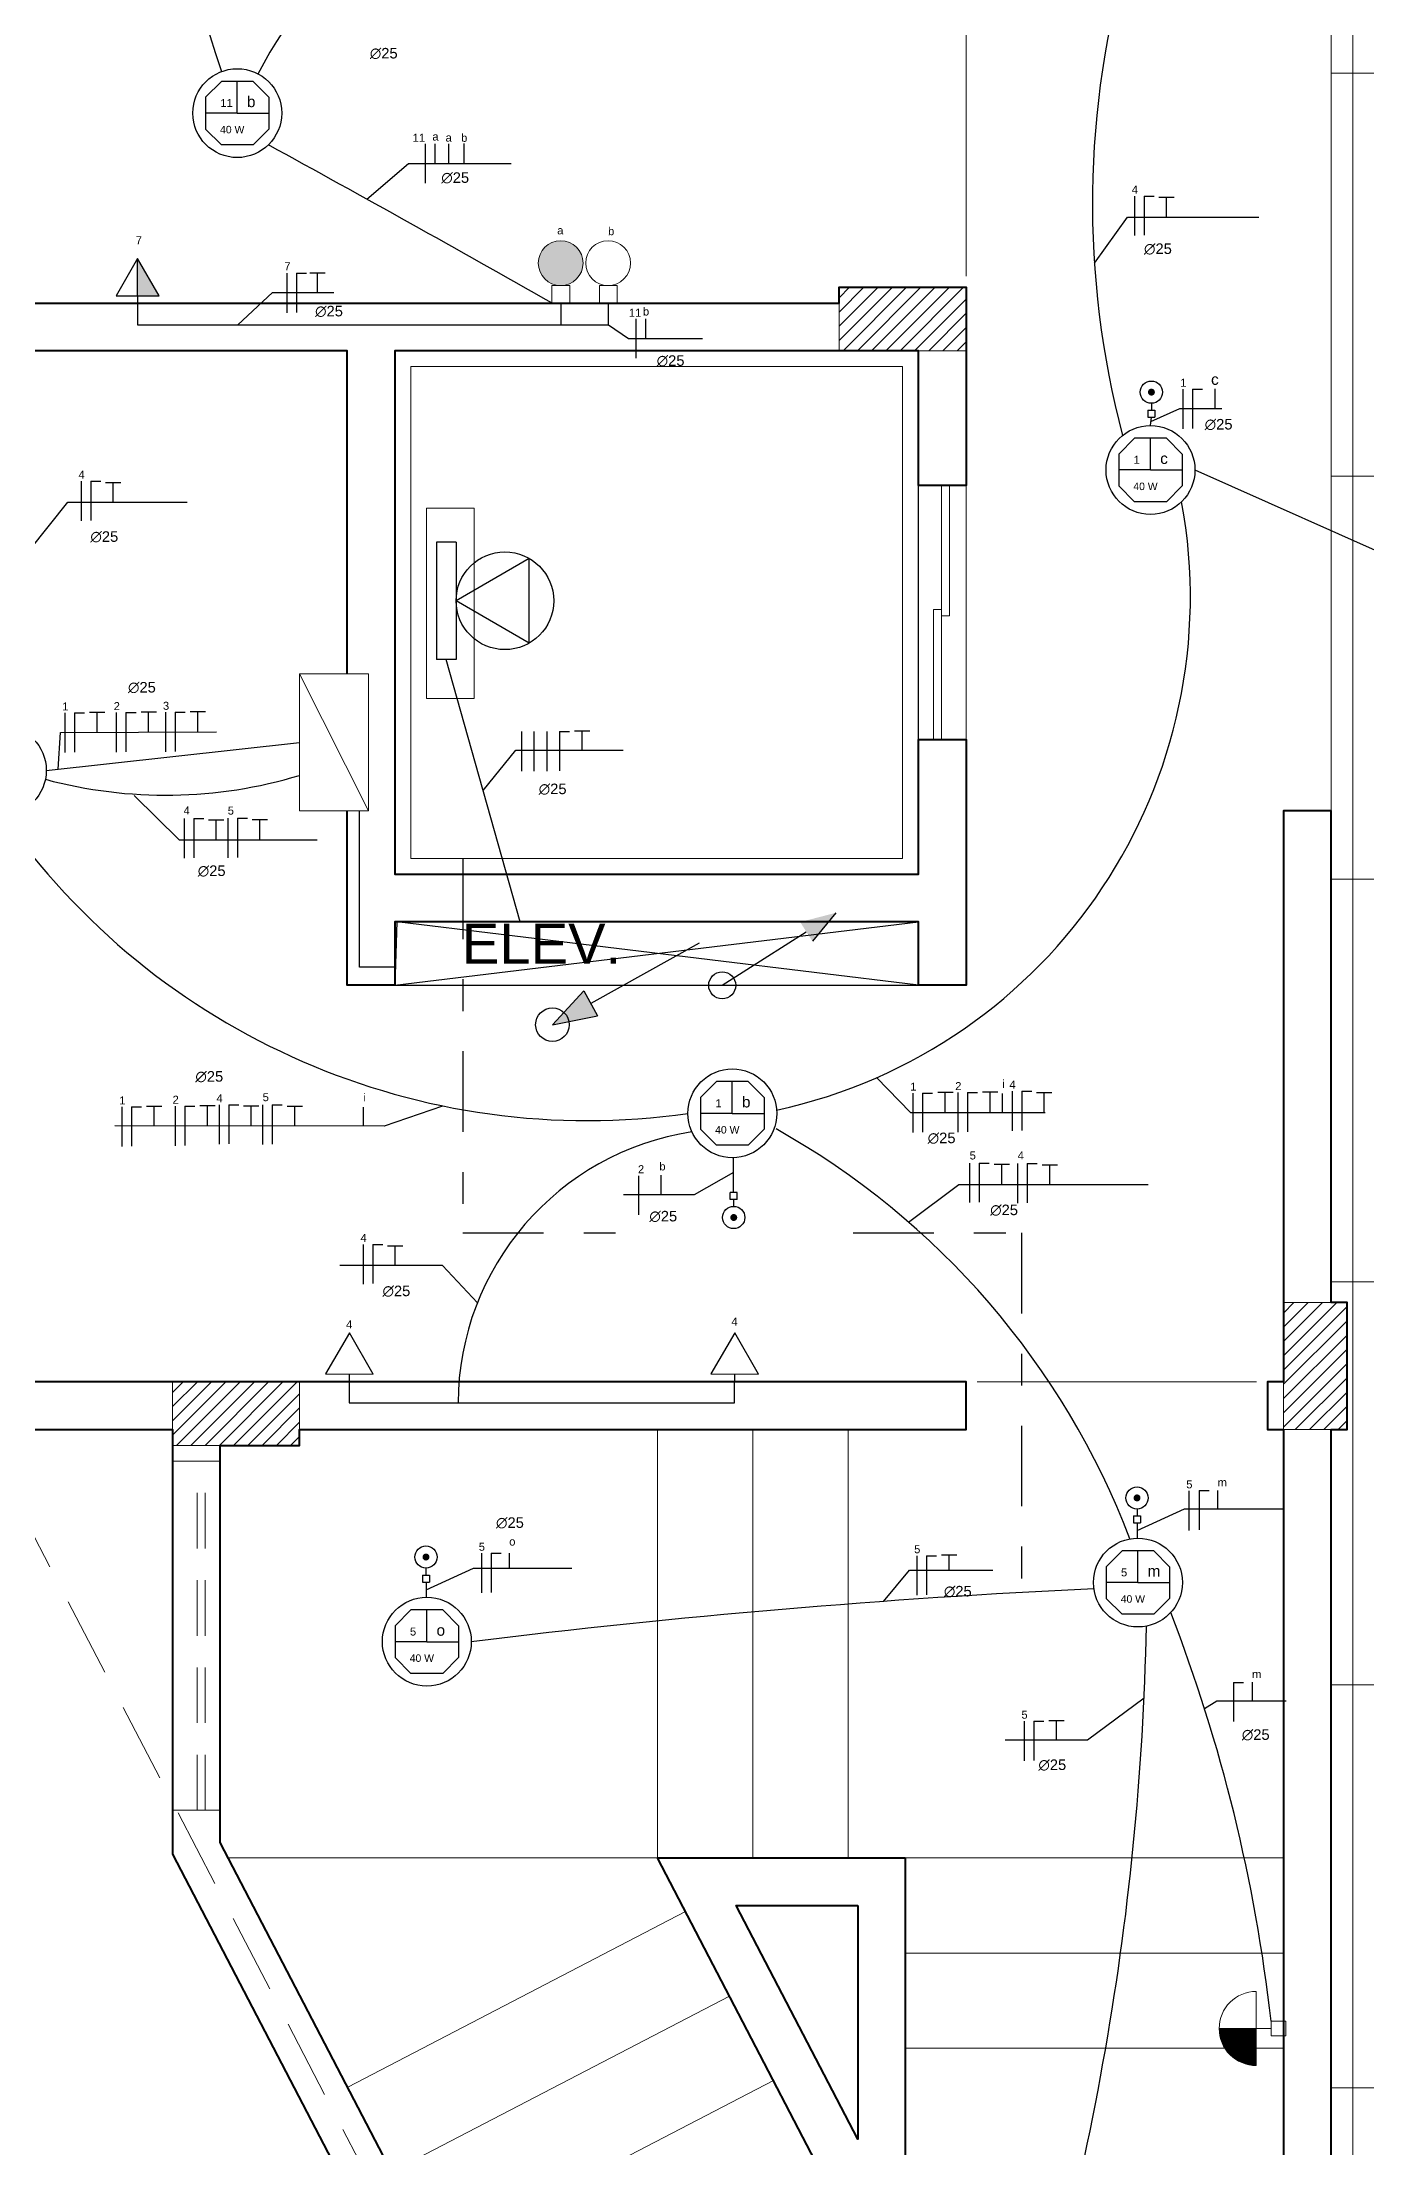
# Model space of a CAD drawing. Header units: millimetres. Extents: x 2991 to 3503, y 2795 to 2987.
# Drawn here: x 3122.73 to 3126.91, y 2816.18 to 2822.82 of the extents above; entities that cross this region are included whole.
import ezdxf
from ezdxf.enums import TextEntityAlignment as Align

# ---------------------------------------------------------------- set-up
doc = ezdxf.new("R2010")
doc.units = ezdxf.units.MM
doc.linetypes.add('DASHDOT', pattern=[25.4, 12.7, -6.35, 0, -6.35])
doc.linetypes.add('HIDDEN', pattern=[0.375, 0.25, -0.125])
for name, color, linetype in [('020', 4, 'Continuous'), ('ESCO_37_TOMADAS', 3, 'Continuous'), ('ESCO_49_ELET_FIAÇÃO', 82, 'Continuous'), ('ILUMINAÇÃO', 3, 'Continuous'), ('Pranchas', 3, 'Continuous'), ('PTF', 1, 'Continuous'), ('PTO', 1, 'Continuous'), ('TET', 172, 'Continuous')]:
    doc.layers.add(name, color=color, linetype=linetype)
for name, color, linetype, lineweight in [('ESQ_INTER', 250, 'Continuous', 9), ('PILAR', 7, 'Continuous', 5), ('PISO', 252, 'Continuous', 9), ('Plarga', 7, 'Continuous', 40)]:
    doc.layers.add(name, color=color, linetype=linetype, lineweight=lineweight)
doc.styles.add('ST', font='ROMANS.SHX', dxfattribs={"height": 0.15})
doc.styles.get("Standard").update_dxf_attribs({"font": ''})
doc.styles.get('Standard').set_extended_font_data('Arial')

# ---------------------------------------------------------------- blocks, each defined once
blk = doc.blocks.new('iv')
at = {"color": 3}
for p, q in [((-0.2, 0.1), (-0.1, 0.2)), ((-0.1, 0.2), (0.1, 0.2)), ((0.1, 0.2), (0.2, 0.1)), ((-0.2, 0.1), (-0.2, -0.1)), ((0.2, 0.1), (0.2, -0.1)), ((-0.1, -0.2), (-0.2, -0.1)), ((0.2, -0.1), (0.1, -0.2)), ((-0.1, -0.2), (0.1, -0.2))]:
    blk.add_line(p, q, dxfattribs=at)
at = {"color": 1}
blk.add_circle((0, 0), 0.28, dxfattribs=at)
at = {"color": 1, "style": 'ST', "flags": 4}
blk.add_attdef('N%%D', text='', height=0.15, dxfattribs=at).set_placement((0.003, -0.074), align=Align.CENTER)
blk = doc.blocks.new('INTERRUP SIMP 1 TC')
at = {"lineweight": 5}
for p, q in [((-5, 2.5), (-5, -2.5)), ((0, 2.5), (-5, 2.5)), ((0, 2.5), (0, -2.5)), ((0, -2.5), (-5, -2.5)), ((0, 0), (0, 0))]:
    blk.add_line(p, q, dxfattribs=at)
at = {"lineweight": 5, "ltscale": 0.5}
blk.add_circle((6.33, 0.04), 6.33, dxfattribs=at)
blk = doc.blocks.new('BCAM')
for p, q in [((-0.05, 0), (-0.05, -0.1)), ((-0.05, 0), (0.05, 0)), ((0, 0.099), (0, 0)), ((0.05, 0), (0.05, -0.1)), ((-0.05, -0.1), (0.05, -0.1))]:
    blk.add_line(p, q)
at = {"const_width": 0.049}
blk.add_lwpolyline([(0, 0.234, 1), (0, 0.285, 1)], format="xyb", close=True, dxfattribs=at)
blk.add_circle((0, 0.259), 0.16)
blk = doc.blocks.new('I190')
at = {"lineweight": 5}
for p, q in [((0.1, 0.25), (0.1, -0.25)), ((-0.1, 0.05), (-0.1, -0.05)), ((0, 0.05), (-0.1, 0.05)), ((0, 0.05), (0, -0.05)), ((0.1, 0), (0, 0)), ((0.35, 0), (0.1, 0)), ((0, -0.05), (-0.1, -0.05))]:
    blk.add_line(p, q, dxfattribs=at)
at = {"lineweight": 5, "const_width": 0.2499}
blk.add_lwpolyline([(0.1, 0.12505, -0.41421356), (0.22505, 0, -1)], format="xyb", dxfattribs=at)
at = {"lineweight": 5}
blk.add_arc((0.1, 0), 0.25, 270, 90, dxfattribs=at)
blk = doc.blocks.new('CTEL')
for p, q in [((0.217, 0.375), (-0.217, 0.375)), ((-0.217, 0.375), (0, 0)), ((0.217, 0.375), (0, 0)), ((-0.3, 0), (-0.3, -0.1)), ((-0.3, 0), (0.3, 0)), ((0.3, 0), (0.3, -0.1)), ((-0.3, -0.1), (0.3, -0.1))]:
    blk.add_line(p, q)
blk.add_circle((0, 0.25), 0.25)

msp = doc.modelspace()

# ---------------------------------------------------------------- hatches: boundary and pattern name
at = {"layer": 'ESCO_37_TOMADAS'}
h = msp.add_hatch(color=256, dxfattribs=at)
h.dxf.hatch_style = 1
h.paths.add_polyline_path([(3124.3678, 2822.0543, 1), (3124.3678, 2822.1956, 1)])
at = {"layer": 'ESCO_49_ELET_FIAÇÃO'}
h = msp.add_hatch(color=256, dxfattribs=at)
h.dxf.hatch_style = 1
h.paths.add_polyline_path([(3125.2349, 2820.0772), (3125.1222, 2820.0481), (3125.161, 2819.9873)])
h = msp.add_hatch(color=256, dxfattribs=at)
h.dxf.hatch_style = 1
h.paths.add_polyline_path([(3124.3418, 2819.7246), (3124.4405, 2819.8308), (3124.4841, 2819.7523)])
at = {"layer": 'PILAR'}
h = msp.add_hatch(dxfattribs=at)
h.set_pattern_fill('ANSI31,_O', color=256, scale=0.01)
h.set_pattern_definition([(45, (1261.682245, 1869.634407), (-0.0224506403, 0.0224506403), [])])
h.paths.add_polyline_path([(3125.6452, 2822.0486), (3125.6452, 2821.8486), (3125.2452, 2821.8486), (3125.2452, 2822.0486)])
h = msp.add_hatch(dxfattribs=at)
h.set_pattern_fill('ANSI31,_O', color=256, scale=0.01, angle=-90)
h.set_pattern_definition([(225, (4079.059413, 4682.411575), (-0.0224506403, 0.0224506403), [])])
h.paths.add_polyline_path([(3126.6452, 2818.4486), (3126.8452, 2818.4486), (3126.8452, 2818.8486), (3126.6452, 2818.8486)])
h = msp.add_hatch(dxfattribs=at)
h.set_pattern_fill('ANSI31,_O', color=256, scale=0.01)
h.set_pattern_definition([(45, (1259.582245, 1866.184407), (-0.0224506403, 0.0224506403), [])])
h.paths.add_polyline_path([(3123.5452, 2818.5986), (3123.5452, 2818.3986), (3123.1452, 2818.3986), (3123.1452, 2818.5986)])
at = {"layer": 'PISO'}
h = msp.add_hatch(dxfattribs=at)
h.set_pattern_fill('NET,_O', color=256, scale=0.4)
h.set_pattern_definition([(0, (3126.8623, 2808.7529), (0, 1.27), []), (90, (3126.8623, 2808.7529), (-1.27, 8e-17), [])])
h.paths.add_polyline_path([(3126.6452, 2810.5454), (3126.6452, 2808.3236), (3127.8011, 2808.3236)], flags=17)
h.paths.add_polyline_path([(3126.6452, 2809.3034), (3123.1515, 2809.3034), (3122.9515, 2809.3034), (3123.4613, 2808.3236), (3126.6452, 2808.3236)])
h.paths.add_polyline_path([(3132.5202, 2821.8486), (3132.1202, 2821.8486), (3132.1202, 2822.0486), (3132.5202, 2822.0486), (3132.5202, 2827.3236), (3126.7952, 2827.3236), (3126.7952, 2822.9986), (3126.7952, 2820.3986), (3126.7952, 2818.8486), (3126.8452, 2818.8486), (3126.8452, 2818.4486), (3126.7952, 2818.4486), (3126.7952, 2813.9986), (3126.8452, 2813.9986), (3126.8452, 2813.5986), (3129.2952, 2813.5986), (3129.2952, 2813.1486), (3130.7952, 2813.1486), (3130.7952, 2813.5986), (3132.1202, 2813.5986), (3132.1202, 2813.7986), (3132.5202, 2813.7986), (3132.5202, 2819.0986), (3132.1202, 2819.0986), (3132.1202, 2819.2986), (3132.5202, 2819.2986)])
h.paths.add_polyline_path([(3132.5202, 2813.5986), (3130.7952, 2813.5986), (3130.7952, 2813.1486), (3129.2952, 2813.1486), (3129.2952, 2813.5986), (3126.6452, 2813.5986), (3126.6452, 2810.5454), (3127.8011, 2808.3236), (3132.1202, 2808.3236), (3132.1202, 2808.3736), (3132.5202, 2808.3736)])

# ---------------------------------------------------------------- linework, layer by layer
for p, q in [((3123.3487, 2822.5976), (3123.3487, 2822.6976)), ((3123.3487, 2822.5976), (3123.2487, 2822.5976)), ((3123.3487, 2822.5976), (3123.4487, 2822.5976)), ((3126.2261, 2821.473), (3126.2261, 2821.573)), ((3126.2261, 2821.473), (3126.1261, 2821.473)), ((3126.2261, 2821.473), (3126.3261, 2821.473)), ((3124.9085, 2819.445), (3124.9085, 2819.545)), ((3124.9085, 2819.445), (3124.8085, 2819.445)), ((3124.9085, 2819.445), (3125.0085, 2819.445)), ((3126.1864, 2817.9663), (3126.1864, 2818.0663)), ((3126.1864, 2817.9663), (3126.0864, 2817.9663)), ((3126.1864, 2817.9663), (3126.2864, 2817.9663)), ((3123.9461, 2817.7798), (3123.9461, 2817.8798)), ((3123.9461, 2817.7798), (3123.8461, 2817.7798)), ((3123.9461, 2817.7798), (3124.0461, 2817.7798))]:
    msp.add_line(p, q)
at = {"color": 3}
for p, q in [((3123.0347, 2822.1392), (3122.9667, 2822.0213)), ((3123.0347, 2822.0213), (3123.0347, 2822.1392)), ((3123.1028, 2822.0213), (3123.0347, 2822.1392)), ((3122.9667, 2822.0213), (3123.1028, 2822.0213)), ((3123.0347, 2822.0213), (3123.0347, 2821.9986)), ((3123.702, 2818.7536), (3123.6265, 2818.6239)), ((3123.7765, 2818.6233), (3123.702, 2818.7536)), ((3124.916, 2818.7536), (3124.8405, 2818.6239)), ((3124.9905, 2818.6233), (3124.916, 2818.7536)), ((3123.6265, 2818.6239), (3123.7765, 2818.6233)), ((3123.7015, 2818.6236), (3123.7014, 2818.5986)), ((3124.8405, 2818.6239), (3124.9905, 2818.6233)), ((3124.9155, 2818.6236), (3124.9154, 2818.5986))]:
    msp.add_line(p, q, dxfattribs=at)
at = {"linetype": 'HIDDEN', "lineweight": 9}
msp.add_lwpolyline([(3114.5089, 2833.8736), (3128.3994, 2807.1736)], dxfattribs=at)
at = {"lineweight": 5}
for points in [[(3126.7952, 2820.3986), (3126.7952, 2822.9986)], [(3125.6452, 2822.0836), (3125.6452, 2822.8636)], [(3125.4952, 2821.4236), (3125.4952, 2820.6236)], [(3125.6452, 2821.4236), (3125.6452, 2820.6236)], [(3124.0952, 2821.3528), (3124.0952, 2820.7528), (3123.9452, 2820.7528), (3123.9452, 2821.3528), (3124.0952, 2821.3528)], [(3126.5602, 2818.5986), (3125.6802, 2818.5986)], [(3124.6732, 2817.0986), (3124.6732, 2818.4486)], [(3124.9732, 2817.0986), (3124.9732, 2818.4486)], [(3125.2732, 2817.0986), (3125.2732, 2818.4486)], [(3123.3205, 2817.0986), (3124.6732, 2817.0986)], [(3125.4452, 2817.0986), (3126.6452, 2817.0986)], [(3123.6967, 2816.3755), (3124.7613, 2816.9293)], [(3125.4536, 2816.7986), (3126.6452, 2816.7986)], [(3123.8352, 2816.1093), (3124.8998, 2816.6631)], [(3125.4536, 2816.4986), (3126.6452, 2816.4986)], [(3123.9737, 2815.8432), (3125.0382, 2816.397)]]:
    msp.add_lwpolyline(points, dxfattribs=at)
msp.add_lwpolyline([(3123.8452, 2820.1986), (3125.4952, 2820.1986), (3125.4952, 2821.8486), (3123.8452, 2821.8486)], close=True)
msp.add_lwpolyline([(3123.8952, 2820.2486), (3125.4452, 2820.2486), (3125.4452, 2821.7986), (3123.8952, 2821.7986)], close=True, dxfattribs=at)
at = {"linetype": 'DASHDOT', "lineweight": 30, "ltscale": 0.02}
for points in [[(3124.0595, 2820.2486), (3124.0595, 2819.0685), (3124.0595, 2819.0685), (3124.574, 2819.0685)], [(3125.2889, 2819.0685), (3125.8192, 2819.0685), (3125.8192, 2817.9182)]]:
    msp.add_lwpolyline(points, dxfattribs=at)
at = {"color": 3}
msp.add_solid([(3123.0347, 2822.0213), (3123.1028, 2822.0213), (3123.0347, 2822.1392)], dxfattribs=at)
at = {"layer": '020', "lineweight": 9, "ltscale": 0.5}
for p, q in [((3123.7619, 2820.3983), (3123.5451, 2820.8304)), ((3123.7619, 2820.8304), (3123.5451, 2820.8304)), ((3123.5451, 2820.8304), (3123.5451, 2820.3983)), ((3123.7619, 2820.3983), (3123.7619, 2820.8304)), ((3123.5451, 2820.3983), (3123.7619, 2820.3983))]:
    msp.add_line(p, q, dxfattribs=at)
at = {"layer": 'ESCO_37_TOMADAS'}
for p, q in [((3123.9409, 2822.5013), (3123.9409, 2822.3767)), ((3123.9713, 2822.5013), (3123.9713, 2822.4394)), ((3124.014, 2822.5012), (3124.014, 2822.4394)), ((3124.0627, 2822.5018), (3124.0627, 2822.44)), ((3123.757, 2822.3264), (3123.8885, 2822.4394)), ((3123.8885, 2822.4394), (3124.2112, 2822.4394)), ((3126.1753, 2822.3361), (3126.1753, 2822.2115)), ((3126.2057, 2822.3361), (3126.2057, 2822.2126)), ((3126.2057, 2822.3361), (3126.2373, 2822.3361)), ((3126.2754, 2822.3313), (3126.2754, 2822.2696)), ((3123.5048, 2822.0928), (3123.5048, 2821.9682)), ((3123.5352, 2822.0928), (3123.5352, 2821.9694)), ((3123.5352, 2822.0928), (3123.5668, 2822.0928)), ((3123.6001, 2822.0928), (3123.6001, 2822.0311)), ((3123.3502, 2821.9308), (3123.4596, 2822.0324)), ((3123.4596, 2822.0324), (3123.6535, 2822.0324)), ((3124.5183, 2821.9308), (3124.5815, 2821.8872)), ((3124.6042, 2821.9498), (3124.6042, 2821.8252)), ((3124.6346, 2821.9498), (3124.6346, 2821.888)), ((3124.5815, 2821.8872), (3124.8147, 2821.8872)), ((3126.3279, 2821.7273), (3126.3279, 2821.6027)), ((3126.3583, 2821.7273), (3126.3583, 2821.6038)), ((3126.3583, 2821.7273), (3126.3899, 2821.7273)), ((3126.4288, 2821.7288), (3126.4288, 2821.6671)), ((3122.8568, 2821.4376), (3122.8568, 2821.3131)), ((3122.8872, 2821.4376), (3122.8872, 2821.3142)), ((3122.8872, 2821.4376), (3122.9188, 2821.4376)), ((3122.9569, 2821.4329), (3122.9569, 2821.3712)), ((3122.8056, 2820.707), (3122.8056, 2820.5825)), ((3122.836, 2820.707), (3122.836, 2820.5836)), ((3122.836, 2820.707), (3122.8676, 2820.707)), ((3122.9064, 2820.7085), (3122.9064, 2820.6468)), ((3122.9677, 2820.7081), (3122.9677, 2820.5835)), ((3122.9981, 2820.7081), (3122.9981, 2820.5846)), ((3122.9981, 2820.7081), (3123.0297, 2820.7081)), ((3123.0685, 2820.7096), (3123.0685, 2820.6479)), ((3123.1229, 2820.7091), (3123.1229, 2820.5845)), ((3123.1533, 2820.7091), (3123.1533, 2820.5856)), ((3123.1533, 2820.7091), (3123.1849, 2820.7091)), ((3123.2237, 2820.7106), (3123.2237, 2820.6489)), ((3124.2446, 2820.6483), (3124.2446, 2820.5237)), ((3124.2833, 2820.6483), (3124.2833, 2820.5237)), ((3124.3239, 2820.6483), (3124.3239, 2820.5237)), ((3124.3637, 2820.6483), (3124.3637, 2820.5248)), ((3124.3637, 2820.6483), (3124.3953, 2820.6483)), ((3124.4342, 2820.6498), (3124.4342, 2820.5894)), ((3123.1813, 2820.3741), (3123.1813, 2820.2495)), ((3123.2117, 2820.3741), (3123.2117, 2820.2506)), ((3123.2117, 2820.3741), (3123.2433, 2820.3741)), ((3123.2814, 2820.3693), (3123.2814, 2820.3076)), ((3123.3188, 2820.3751), (3123.3188, 2820.2505)), ((3123.3492, 2820.3751), (3123.3492, 2820.2517)), ((3123.3492, 2820.3751), (3123.3808, 2820.3751)), ((3123.419, 2820.3703), (3123.419, 2820.3086)), ((3125.4776, 2819.5089), (3125.4776, 2819.3843)), ((3125.508, 2819.5089), (3125.508, 2819.3854)), ((3125.508, 2819.5089), (3125.5396, 2819.5089)), ((3125.5785, 2819.5104), (3125.5785, 2819.4487)), ((3125.6191, 2819.5104), (3125.6191, 2819.3858)), ((3125.6495, 2819.5104), (3125.6495, 2819.3869)), ((3125.6495, 2819.5104), (3125.681, 2819.5104)), ((3125.7199, 2819.5119), (3125.7199, 2819.4481)), ((3125.7586, 2819.5079), (3125.7586, 2819.4481)), ((3125.7898, 2819.5149), (3125.7898, 2819.3903)), ((3125.8202, 2819.5149), (3125.8202, 2819.3914)), ((3125.8202, 2819.5149), (3125.8518, 2819.5149)), ((3125.89, 2819.5101), (3125.89, 2819.4484)), ((3122.9853, 2819.4653), (3122.9853, 2819.3408)), ((3123.0157, 2819.4653), (3123.0157, 2819.3419)), ((3123.0157, 2819.4653), (3123.0473, 2819.4653)), ((3123.0862, 2819.4668), (3123.0862, 2819.4051)), ((3123.1533, 2819.4674), (3123.1533, 2819.3429)), ((3123.1837, 2819.4674), (3123.1837, 2819.344)), ((3123.1837, 2819.4674), (3123.2153, 2819.4674)), ((3123.2542, 2819.4689), (3123.2542, 2819.4052)), ((3123.2916, 2819.4721), (3123.2916, 2819.3475)), ((3123.322, 2819.4721), (3123.322, 2819.3487)), ((3123.322, 2819.4721), (3123.3536, 2819.4721)), ((3123.3917, 2819.4673), (3123.3917, 2819.4056)), ((3123.4287, 2819.4719), (3123.4287, 2819.3473)), ((3123.4591, 2819.4719), (3123.4591, 2819.3484)), ((3123.4591, 2819.4719), (3123.4907, 2819.4719)), ((3123.5288, 2819.4671), (3123.5288, 2819.4054)), ((3123.7452, 2819.465), (3123.7452, 2819.4052)), ((3124.6127, 2819.2484), (3124.6127, 2819.125)), ((3124.6831, 2819.2499), (3124.6831, 2819.1882)), ((3125.6562, 2819.2882), (3125.6562, 2819.1636)), ((3125.6866, 2819.2882), (3125.6866, 2819.1647)), ((3125.6866, 2819.2882), (3125.7182, 2819.2882)), ((3125.7564, 2819.2834), (3125.7564, 2819.2217)), ((3125.8075, 2819.2867), (3125.8075, 2819.1621)), ((3125.8379, 2819.2867), (3125.8379, 2819.1633)), ((3125.8379, 2819.2867), (3125.8695, 2819.2867)), ((3125.9076, 2819.2819), (3125.9076, 2819.2202)), ((3123.7453, 2819.0318), (3123.7453, 2818.9072)), ((3123.7757, 2819.0318), (3123.7757, 2818.9083)), ((3123.7757, 2819.0318), (3123.8072, 2819.0318)), ((3123.8454, 2819.027), (3123.8454, 2818.9653)), ((3126.3471, 2818.2551), (3126.3471, 2818.1306)), ((3126.379, 2818.256), (3126.379, 2818.1325)), ((3126.379, 2818.256), (3126.4106, 2818.256)), ((3126.4376, 2818.2566), (3126.4376, 2818.1983)), ((3124.1179, 2818.0584), (3124.1179, 2817.9339)), ((3124.1483, 2818.0584), (3124.1483, 2817.935)), ((3124.1483, 2818.0584), (3124.1799, 2818.0584)), ((3124.2056, 2818.0584), (3124.2056, 2818.0116)), ((3125.4897, 2818.0507), (3125.4897, 2817.9261)), ((3125.5201, 2818.0507), (3125.5201, 2817.9272)), ((3125.5201, 2818.0507), (3125.5517, 2818.0507)), ((3125.5905, 2818.0522), (3125.5905, 2818.0054)), ((3126.4874, 2817.6514), (3126.4874, 2817.528)), ((3126.4874, 2817.6514), (3126.519, 2817.6514)), ((3126.546, 2817.652), (3126.546, 2817.5937)), ((3125.8277, 2817.5291), (3125.8277, 2817.4046)), ((3125.8581, 2817.5291), (3125.8581, 2817.4057)), ((3125.8581, 2817.5291), (3125.8897, 2817.5291)), ((3125.9286, 2817.5306), (3125.9286, 2817.4689))]:
    msp.add_line(p, q, dxfattribs=at)
for points in [[(3126.3008, 2822.3313), (3126.2754, 2822.3313), (3126.2525, 2822.3313)], [(3123.6255, 2822.0928), (3123.6001, 2822.0928), (3123.5772, 2822.0928)], [(3122.9822, 2821.4329), (3122.9569, 2821.4329), (3122.934, 2821.4329)], [(3122.9318, 2820.7085), (3122.9064, 2820.7085), (3122.8835, 2820.7085)], [(3123.0938, 2820.7096), (3123.0685, 2820.7096), (3123.0456, 2820.7096)], [(3123.249, 2820.7106), (3123.2237, 2820.7106), (3123.2008, 2820.7106)], [(3124.4595, 2820.6498), (3124.4342, 2820.6498), (3124.4112, 2820.6498)], [(3123.3067, 2820.3693), (3123.2814, 2820.3693), (3123.2585, 2820.3693)], [(3123.4443, 2820.3703), (3123.419, 2820.3703), (3123.396, 2820.3703)], [(3125.6038, 2819.5104), (3125.5785, 2819.5104), (3125.5555, 2819.5104)], [(3125.7452, 2819.5119), (3125.7199, 2819.5119), (3125.697, 2819.5119)], [(3125.9153, 2819.5101), (3125.89, 2819.5101), (3125.867, 2819.5101)], [(3123.1115, 2819.4668), (3123.0862, 2819.4668), (3123.0632, 2819.4668)], [(3123.2795, 2819.4689), (3123.2542, 2819.4689), (3123.2312, 2819.4689)], [(3123.4171, 2819.4673), (3123.3917, 2819.4673), (3123.3688, 2819.4673)], [(3123.5541, 2819.4671), (3123.5288, 2819.4671), (3123.5059, 2819.4671)], [(3125.7817, 2819.2834), (3125.7564, 2819.2834), (3125.7334, 2819.2834)], [(3125.9329, 2819.2819), (3125.9076, 2819.2819), (3125.8847, 2819.2819)], [(3123.8707, 2819.027), (3123.8454, 2819.027), (3123.8224, 2819.027)], [(3125.6158, 2818.0522), (3125.5905, 2818.0522), (3125.5676, 2818.0522)], [(3125.9539, 2817.5306), (3125.9286, 2817.5306), (3125.9056, 2817.5306)]]:
    msp.add_lwpolyline(points, dxfattribs=at)
at = {"layer": 'ESCO_49_ELET_FIAÇÃO'}
for p, q in [((3125.2349, 2820.0772), (3125.161, 2819.9873)), ((3124.8044, 2819.9816), (3124.4623, 2819.7915)), ((3124.8766, 2819.8486), (3125.1416, 2820.0177)), ((3124.3418, 2819.7246), (3124.4405, 2819.8308)), ((3124.4405, 2819.8308), (3124.4841, 2819.7523)), ((3124.3418, 2819.7246), (3124.4841, 2819.7523))]:
    msp.add_line(p, q, dxfattribs=at)
for centre, radius in [((3124.8766, 2819.8486), 0.0425), ((3124.3418, 2819.7246), 0.0529)]:
    msp.add_circle(centre, radius, dxfattribs=at)
at = {"layer": 'ESQ_INTER'}
for points in [[(3125.5677, 2821.4236), (3125.5677, 2821.0136), (3125.5927, 2821.0136), (3125.5927, 2821.4236)], [(3125.5427, 2820.6236), (3125.5427, 2821.0336), (3125.5677, 2821.0336), (3125.5677, 2820.6236)], [(3123.2952, 2818.3486), (3123.1452, 2818.3486)], [(3123.2952, 2817.2486), (3123.1452, 2817.2486)]]:
    msp.add_lwpolyline(points, dxfattribs=at)
at = {"layer": 'ESQ_INTER', "linetype": 'HIDDEN', "ltscale": 0.7}
for points in [[(3123.2227, 2817.2486), (3123.2227, 2818.3486)], [(3123.2477, 2817.2486), (3123.2477, 2818.3486)]]:
    msp.add_lwpolyline(points, dxfattribs=at)
at = {"layer": 'PILAR'}
for points in [[(3125.6452, 2822.0486), (3125.2452, 2822.0486), (3125.2452, 2821.8486), (3125.6452, 2821.8486)], [(3126.6452, 2818.8486), (3126.6452, 2818.4486), (3126.8452, 2818.4486), (3126.8452, 2818.8486)], [(3123.5452, 2818.5986), (3123.1452, 2818.5986), (3123.1452, 2818.3986), (3123.5452, 2818.3986)]]:
    msp.add_lwpolyline(points, close=True, dxfattribs=at)
at = {"layer": 'Plarga'}
for points in [[(3122.1952, 2821.9986), (3125.2452, 2821.9986), (3125.2452, 2822.0486), (3125.6452, 2822.0486), (3125.6452, 2821.4236), (3125.4952, 2821.4236), (3125.4952, 2821.8486), (3123.8452, 2821.8486), (3123.8452, 2820.1986), (3125.4952, 2820.1986), (3125.4952, 2820.6236), (3125.6452, 2820.6236), (3125.6452, 2819.8486), (3125.4952, 2819.8486), (3125.4952, 2820.0486), (3123.8452, 2820.0486), (3123.8452, 2819.8486), (3123.6952, 2819.8486), (3123.6952, 2820.3983)], [(3123.6952, 2820.8304), (3123.6952, 2821.8486), (3120.6803, 2821.8486)], [(3125.4536, 2817.0986), (3125.4536, 2815.5986), (3124.6732, 2817.0986), (3125.4536, 2817.0986)]]:
    msp.add_lwpolyline(points, dxfattribs=at)
for points in [[(3126.7952, 2813.9986), (3126.7952, 2818.4486), (3126.8452, 2818.4486), (3126.8452, 2818.8486), (3126.7952, 2818.8486), (3126.7952, 2820.3986), (3126.6452, 2820.3986), (3126.6452, 2818.5986), (3126.5952, 2818.5986), (3126.5952, 2818.4486), (3126.6452, 2818.4486), (3126.6452, 2815.4573, -0.738294)], [(3124.389, 2815.0448), (3123.2952, 2817.1472), (3123.2952, 2818.3986), (3123.5452, 2818.3986), (3123.5452, 2818.4486), (3123.5452, 2818.4486), (3123.5452, 2818.4486), (3125.6452, 2818.4486), (3125.6452, 2818.5986), (3122.3711, 2818.5986), (3122.4491, 2818.4486), (3123.1452, 2818.4486), (3123.1452, 2817.1105), (3124.256, 2814.9755, 0.603745)]]:
    msp.add_lwpolyline(points, format="xyb", dxfattribs=at)
msp.add_lwpolyline([(3125.3036, 2816.9486), (3125.3036, 2816.2119), (3124.9203, 2816.9486)], close=True, dxfattribs=at)
at = {"layer": 'Pranchas'}
for p, q in [((3126.0493, 2822.1252), (3126.1534, 2822.2694)), ((3126.1534, 2822.2694), (3126.5671, 2822.2694)), ((3126.2275, 2821.6261), (3126.3185, 2821.6665)), ((3126.3185, 2821.6665), (3126.4507, 2821.6665)), ((3122.6949, 2821.2216), (3122.8144, 2821.3711)), ((3122.8144, 2821.3711), (3123.1912, 2821.3711)), ((3122.7846, 2820.53), (3122.7916, 2820.646)), ((3122.7916, 2820.646), (3123.2833, 2820.6477)), ((3124.1238, 2820.4623), (3124.2265, 2820.5899)), ((3124.2265, 2820.5899), (3124.5649, 2820.5899)), ((3123.0242, 2820.4469), (3123.166, 2820.3075)), ((3123.166, 2820.3075), (3123.6008, 2820.3075)), ((3125.3627, 2819.5581), (3125.4697, 2819.4481)), ((3123.9949, 2819.468), (3123.8114, 2819.4052)), ((3125.4697, 2819.4481), (3125.8944, 2819.4482)), ((3123.8114, 2819.4052), (3122.9632, 2819.4058)), ((3124.9118, 2819.2592), (3124.7879, 2819.1882)), ((3124.7879, 2819.1882), (3124.5661, 2819.1882)), ((3125.4638, 2819.1022), (3125.6217, 2819.2205)), ((3125.6217, 2819.2205), (3126.2191, 2819.2205)), ((3123.9956, 2818.9653), (3123.6715, 2818.9653)), ((3124.1055, 2818.8482), (3123.9956, 2818.9653)), ((3126.1837, 2818.1301), (3126.3335, 2818.1981)), ((3126.3335, 2818.1981), (3126.6429, 2818.1981)), ((3123.9434, 2817.9436), (3124.0932, 2818.0116)), ((3124.0932, 2818.0116), (3124.4026, 2818.0116)), ((3125.3852, 2817.9068), (3125.4664, 2818.0054)), ((3125.4664, 2818.0054), (3125.7289, 2818.0054)), ((3126.2058, 2817.602), (3126.0272, 2817.4698)), ((3126.3961, 2817.5691), (3126.4346, 2817.5933)), ((3126.4346, 2817.5933), (3126.654, 2817.5933)), ((3126.0272, 2817.4698), (3125.7684, 2817.4698))]:
    msp.add_line(p, q, dxfattribs=at)
at = {"layer": 'PTF', "color": 10}
msp.add_line((3123.8452, 2819.8486), (3125.4952, 2819.8486), dxfattribs=at)
msp.add_lwpolyline([(3125.4952, 2820.0486), (3125.4952, 2819.8486), (3123.8512, 2820.0486), (3123.8452, 2819.8486), (3125.4952, 2820.0486), (3123.8512, 2820.0486)], dxfattribs=at)
at = {"layer": 'TET'}
for p, q in [((3123.0349, 2821.9981), (3123.0349, 2821.9308)), ((3124.3687, 2821.9986), (3124.3687, 2821.9308)), ((3124.5183, 2821.9308), (3124.5183, 2821.9986)), ((3123.0349, 2821.9308), (3124.4804, 2821.9308)), ((3124.4804, 2821.9308), (3124.5183, 2821.9308)), ((3126.2261, 2821.613), (3126.2289, 2821.6395)), ((3126.3661, 2821.473), (3129.2624, 2820.1829)), ((3124.2402, 2820.0486), (3124.0074, 2820.876)), ((3122.747, 2820.5259), (3123.5451, 2820.6144)), ((3123.7339, 2819.9061), (3123.7339, 2820.3983)), ((3123.8452, 2819.9061), (3123.7339, 2819.9061)), ((3124.9118, 2819.1956), (3124.9118, 2819.305)), ((3123.7014, 2818.5986), (3123.7012, 2818.5326)), ((3124.9154, 2818.5326), (3124.9154, 2818.5986)), ((3123.7012, 2818.5326), (3124.9154, 2818.5326)), ((3124.9154, 2818.5326), (3124.9154, 2818.5326)), ((3126.1837, 2818.1543), (3126.1837, 2818.1063)), ((3123.9434, 2817.9679), (3123.9434, 2817.9198))]:
    msp.add_line(p, q, dxfattribs=at)
for centre, radius, start, end in [((3129.4778, 2824.7452), 6.5, 181.23585, 198.07622), ((3124.5035, 2822.1685), 1.2213, 94.97695, 153.1374), ((3128.898, 2822.3115), 2.8548, 163.69621, 194.80788), ((3092.9237, 2766.7858), 63.5253, 60.359662, 61.282884), ((3124.6959, 2821.073), 1.6556, 282.28105, 10.4406), ((3123.1228, 2821.9089), 1.4609, 254.9795, 286.80251), ((3124.45, 2821.6664), 2.2441, 214.79238, 278.15922), ((3124.9127, 2818.5284), 0.8683, 98.71057, 179.7242), ((3123.822, 2817.2125), 2.5033, 20.86198, 60.71249), ((3127.3125, 2791.4688), 26.5081, 92.73457, 96.99085), ((3121.4649, 2816.0043), 5.1736, 6.43423, 21.15945), ((3117.3809, 2818.0114), 8.8344, 340.83581, 358.81636)]:
    msp.add_arc(centre, radius, start, end, dxfattribs=at)

# ---------------------------------------------------------------- block references
at = {"layer": 'ILUMINAÇÃO', "lineweight": 5, "ltscale": 0.5, "xscale": 0.01115233265064476, "yscale": 0.01115233265064476, "zscale": 0.01115233265064476, "rotation": 90}
for p in [(3124.3682, 2822.0543), (3124.5176, 2822.0543)]:
    msp.add_blockref('INTERRUP SIMP 1 TC', p, dxfattribs=at)
at = {"layer": 'PTO'}
for name, p, xscale, yscale, zscale, rotation in [('iv', (3123.3487, 2822.5976), 0.5, 0.5, 0.5, 270), ('iv', (3126.2261, 2821.473), 0.5, 0.5, 0.5, 270), ('iv', (3122.607, 2820.5259), 0.5, 0.5, 0.5, 270), ('iv', (3124.9085, 2819.445), 0.5, 0.5, 0.5, 270), ('BCAM', (3124.913, 2819.1737), 0.2191289904175036, 0.2191289904175036, 0.2191289904175036, 180), ('iv', (3126.1864, 2817.9663), 0.5, 0.5, 0.5, 270), ('iv', (3123.9461, 2817.7798), 0.5, 0.5, 0.5, 270), ('I190', (3126.6059, 2816.5607), 0.4669216835430593, 0.4669216835430593, 0.4669216835430593, 180)]:
    msp.add_blockref(name, p, dxfattribs=dict(at, xscale=xscale, yscale=yscale, zscale=zscale, rotation=rotation))
at = {"layer": 'PTO', "xscale": 0.2191289904175036, "yscale": 0.2191289904175036, "zscale": 0.2191289904175036}
for p in [(3126.2289, 2821.6614), (3126.1836, 2818.1762), (3123.9433, 2817.9898)]:
    msp.add_blockref('BCAM', p, dxfattribs=at)
at = {"layer": 'PTO', "ltscale": 80, "xscale": 0.6153377075873052, "yscale": 0.6153377075873052, "zscale": 0.6153377075873052, "rotation": 270}
msp.add_blockref('CTEL', (3124.0382, 2821.0606), dxfattribs=at)

# ---------------------------------------------------------------- texts
msp.add_text('ELEV.', height=0.12679).set_placement((3124.0564, 2819.9164))
at = {"layer": 'ESCO_37_TOMADAS'}
for p in [(3123.2945, 2822.5341), (3126.1719, 2821.4095), (3124.8543, 2819.3815), (3126.1322, 2817.9028), (3123.892, 2817.7163)]:
    msp.add_text('40 W', height=0.02349, dxfattribs=at).set_placement(p)
at = {"layer": 'ESCO_37_TOMADAS', "attachment_point": 1}
for s, width, gutter_width, insert, char_height in [('11', 0.000485, 0.1261, (3123.2954, 2822.6422), 0.02522), ('b', 0.012117, 0.1729, (3123.3791, 2822.6511), 0.0346), ('11', 0.000485, 0.1261, (3123.9012, 2822.5326), 0.02522), ('a', 0.000485, 0.1261, (3123.9635, 2822.5365), 0.0252), ('a', 0.000485, 0.1261, (3124.0051, 2822.5332), 0.0252), ('b', 0.000485, 0.1261, (3124.054, 2822.5325), 0.0252), ('4', 0.000485, 0.1261, (3126.167, 2822.3693), 0.0252), ('a', 0.025224, 0.1261, (3124.3568, 2822.2409), 0.0252), ('b', 0.025224, 0.1261, (3124.5171, 2822.2382), 0.0252), ('7', 0.000485, 0.1261, (3123.029, 2822.2098), 0.0252), ('7', 0.000485, 0.1261, (3123.4971, 2822.1279), 0.0252), ('11', 0.000485, 0.1261, (3124.5824, 2821.9811), 0.02522), ('b', 0.000485, 0.1261, (3124.6268, 2821.985), 0.0252), ('1', 0.000485, 0.1261, (3126.3196, 2821.7605), 0.0252), ('c', 0.012117, 0.1729, (3126.4169, 2821.7759), 0.0346), ('1', 0.000485, 0.1261, (3126.1728, 2821.5176), 0.0252), ('c', 0.012117, 0.1729, (3126.2566, 2821.5265), 0.0346), ('4', 0.000485, 0.1261, (3122.8485, 2821.4709), 0.0252), ('1', 0.000485, 0.1261, (3122.7973, 2820.7403), 0.0252), ('2', 0.000485, 0.1261, (3122.9594, 2820.7413), 0.0252), ('3', 0.000485, 0.1261, (3123.1146, 2820.7423), 0.0252), ('4', 0.000485, 0.1261, (3123.1796, 2820.4123), 0.0252), ('5', 0.000485, 0.1261, (3123.3188, 2820.4119), 0.0252), ('1', 0.000485, 0.1261, (3122.977, 2819.4986), 0.0252), ('2', 0.000485, 0.1261, (3123.145, 2819.5007), 0.0252), ('4', 0.000485, 0.1261, (3123.2833, 2819.5054), 0.0252), ('5', 0.000485, 0.1261, (3123.4287, 2819.5087), 0.0252), ('{\\fArial Unicode MS|b0|i0|c0|p2;i}', 0.000485, 0.1261, (3123.7452, 2819.5078), 0.025224), ('b', 0.012117, 0.1729, (3124.9389, 2819.4984), 0.0346), ('1', 0.000485, 0.1261, (3125.4693, 2819.5421), 0.0252), ('2', 0.000485, 0.1261, (3125.6107, 2819.5436), 0.0252), ('{\\fArial Unicode MS|b0|i0|c0|p2;i}', 0.000485, 0.1261, (3125.7586, 2819.5507), 0.025224), ('4', 0.000485, 0.1261, (3125.7815, 2819.5481), 0.0252), ('1', 0.000485, 0.1261, (3124.8552, 2819.4895), 0.0252), ('5', 0.000485, 0.1261, (3125.6562, 2819.325), 0.0252), ('4', 0.000485, 0.1261, (3125.8075, 2819.325), 0.0252), ('2', 0.000485, 0.1261, (3124.6112, 2819.2816), 0.0252), ('b', 0.000485, 0.1261, (3124.6787, 2819.2904), 0.0252), ('4', 0.000485, 0.1261, (3123.7369, 2819.065), 0.0252), ('4', 0.000485, 0.1261, (3123.6915, 2818.7923), 0.0252), ('4', 0.000485, 0.1261, (3124.9056, 2818.8013), 0.0252), ('5', 0.000485, 0.1261, (3126.3387, 2818.2884), 0.0252), ('m', 0.000485, 0.1261, (3126.4376, 2818.2947), 0.0252), ('5', 0.000485, 0.1261, (3124.1096, 2818.0917), 0.0252), ('o', 0.000485, 0.1261, (3124.2056, 2818.1081), 0.0252), ('5', 0.000485, 0.1261, (3125.4814, 2818.0839), 0.0252), ('5', 0.000485, 0.1261, (3126.1331, 2818.0109), 0.0252), ('m', 0.012117, 0.1729, (3126.2169, 2818.0198), 0.0346), ('5', 0.000485, 0.1261, (3123.8929, 2817.8244), 0.0252), ('o', 0.012117, 0.1729, (3123.9766, 2817.8333), 0.0346), ('m', 0.000485, 0.1261, (3126.546, 2817.6902), 0.0252), ('5', 0.000485, 0.1261, (3125.8194, 2817.5624), 0.0252)]:
    msp.add_mtext_dynamic_manual_height_columns(s, width=width, gutter_width=gutter_width, heights=[0], dxfattribs=dict(at, insert=insert, char_height=char_height))
at = {"layer": 'PTF', "char_height": 0.03326, "width": 0.088273, "attachment_point": 1}
for insert in [(3123.7664, 2822.8032), (3123.9916, 2822.4111), (3126.2057, 2822.187), (3123.594, 2821.9903), (3124.6702, 2821.8344), (3126.3969, 2821.6337), (3122.8861, 2821.2797), (3123.0045, 2820.8047), (3124.2986, 2820.4844), (3123.2243, 2820.2264), (3123.2168, 2819.5782), (3125.5241, 2819.3843), (3124.6471, 2819.1377), (3125.7209, 2819.1575), (3123.8063, 2818.9021), (3124.1641, 2818.1718), (3125.5751, 2817.9557), (3126.5138, 2817.5037), (3125.8729, 2817.4086)]:
    msp.add_mtext('∅25', dxfattribs=dict(at, insert=insert))

doc.saveas('drawing.dxf')
